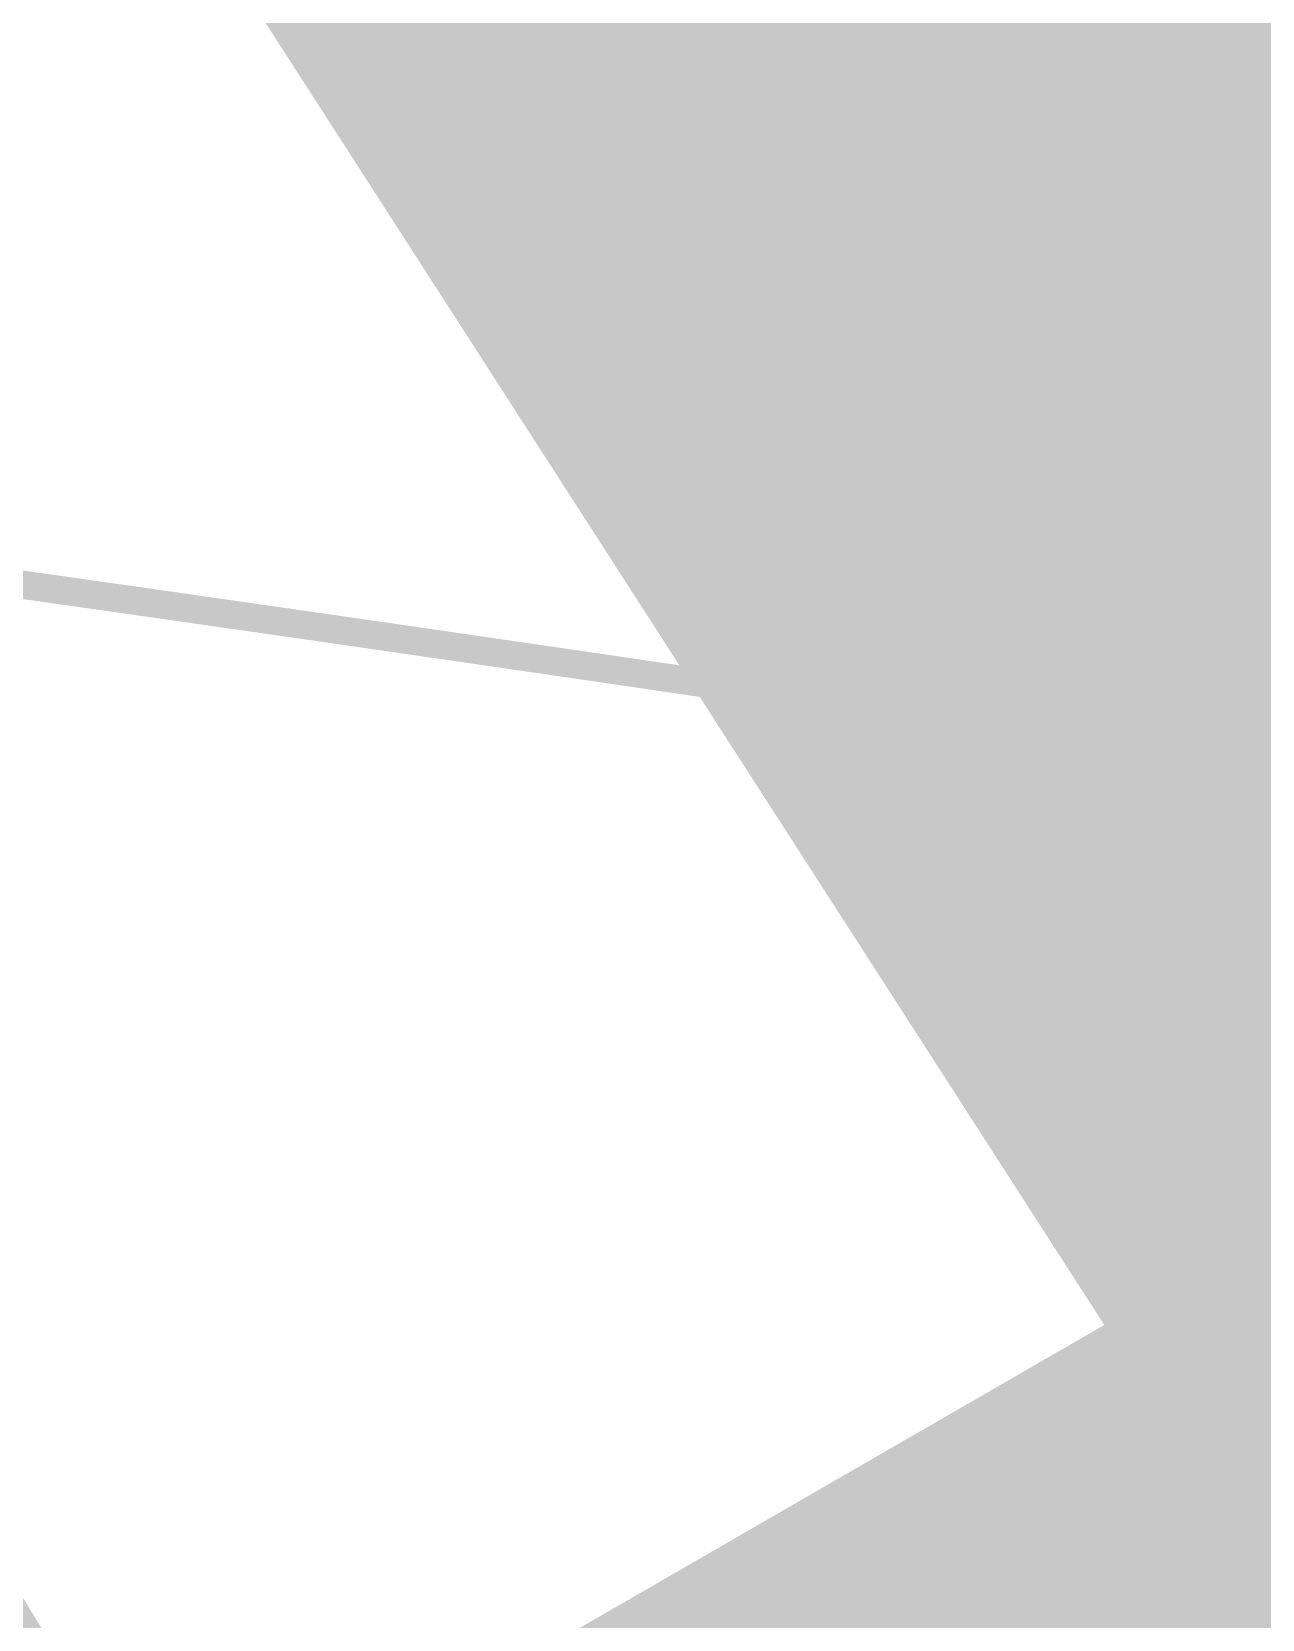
# Model space of a CAD drawing. Header units: inches. Extents: x -18 to 217, y -14 to 159.
# Drawn here: x 53.509 to 54.061, y 30.825 to 31.537 of the extents above; entities that cross this region are included whole.
import ezdxf

# ---------------------------------------------------------------- set-up
doc = ezdxf.new("R2010")
doc.units = ezdxf.units.IN
for name, color, linetype in [('Dimension', 6, 'Continuous'), ('Fabrication', 76, 'Continuous'), ('Top Layer', 1, 'Continuous')]:
    doc.layers.add(name, color=color, linetype=linetype)

msp = doc.modelspace()

# ---------------------------------------------------------------- linework, layer by layer
at = {"layer": 'Dimension', "const_width": 0.254}
for points in [[(58.31, 19.467, 1), (13.31, 19.467, 1)], [(54.56034, 19.46693, 1), (17.06033, 19.46693, 1)]]:
    msp.add_lwpolyline(points, format="xyb", close=True, dxfattribs=at)
at = {"layer": 'Fabrication', "const_width": 0.0127}
for points in [[(53.19355, 31.33267, -1.1671), (15.67509, 13.58703)], [(53.19355, 31.33267, -1.1671), (15.67509, 13.58703)], [(53.19355, 31.33267, -1.1671), (15.67509, 13.58703)], [(53.19355, 31.33267, -1.1671), (15.67509, 13.58703)], [(54.51115, 31.13829, -1.205705), (14.17745, 15.54998)], [(54.51115, 31.13829, -1.205705), (14.17745, 15.54998)]]:
    msp.add_lwpolyline(points, format="xyb", dxfattribs=at)
for points in [[(53.49833, 31.29017), (53.5187, 31.28728)], [(53.49833, 31.29017), (53.5187, 31.28728)], [(53.5187, 31.28728), (53.5236, 31.28658)], [(53.5187, 31.28728), (53.5236, 31.28658)], [(53.5236, 31.28658), (53.52935, 31.28577)], [(53.5236, 31.28658), (53.52935, 31.28577)], [(53.52935, 31.28577), (53.53512, 31.28494)], [(53.52935, 31.28577), (53.53512, 31.28494)], [(53.53512, 31.28494), (53.54092, 31.28412)], [(53.53512, 31.28494), (53.54092, 31.28412)], [(53.54092, 31.28412), (53.54675, 31.28329)], [(53.54092, 31.28412), (53.54675, 31.28329)], [(53.54675, 31.28329), (53.5526, 31.28246)], [(53.54675, 31.28329), (53.5526, 31.28246)], [(53.5526, 31.28246), (53.55848, 31.28162)], [(53.5526, 31.28246), (53.55848, 31.28162)], [(53.55848, 31.28162), (53.56523, 31.28065)], [(53.55848, 31.28162), (53.56523, 31.28065)], [(53.56523, 31.28065), (53.57201, 31.27969)], [(53.56523, 31.28065), (53.57201, 31.27969)], [(53.57201, 31.27969), (53.57882, 31.27871)], [(53.57201, 31.27969), (53.57882, 31.27871)], [(53.57882, 31.27871), (53.58567, 31.27773)], [(53.57882, 31.27871), (53.58567, 31.27773)], [(53.58567, 31.27773), (53.59255, 31.27674)], [(53.58567, 31.27773), (53.59255, 31.27674)], [(53.59255, 31.27674), (53.60033, 31.27563)], [(53.59255, 31.27674), (53.60033, 31.27563)], [(53.60033, 31.27563), (53.60816, 31.2745)], [(53.60033, 31.27563), (53.60816, 31.2745)], [(53.60816, 31.2745), (53.61602, 31.27337)], [(53.60816, 31.2745), (53.61602, 31.27337)], [(53.61602, 31.27337), (53.62392, 31.27224)], [(53.61602, 31.27337), (53.62392, 31.27224)], [(53.62392, 31.27224), (53.63274, 31.27097)], [(53.62392, 31.27224), (53.63274, 31.27097)], [(53.63274, 31.27097), (53.64161, 31.26969)], [(53.63274, 31.27097), (53.64161, 31.26969)], [(53.64161, 31.26969), (53.65053, 31.2684)], [(53.64161, 31.26969), (53.65053, 31.2684)], [(53.65053, 31.2684), (53.65949, 31.26711)], [(53.65053, 31.2684), (53.65949, 31.26711)], [(53.65949, 31.26711), (53.6694, 31.26567)], [(53.65949, 31.26711), (53.6694, 31.26567)], [(53.6694, 31.26567), (53.67937, 31.26423)], [(53.6694, 31.26567), (53.67937, 31.26423)], [(53.67937, 31.26423), (53.69031, 31.26264)], [(53.67937, 31.26423), (53.69031, 31.26264)], [(53.69031, 31.26264), (53.7013, 31.26104)], [(53.69031, 31.26264), (53.7013, 31.26104)], [(53.7013, 31.26104), (53.71329, 31.2593)], [(53.7013, 31.26104), (53.71329, 31.2593)], [(53.71329, 31.2593), (53.72627, 31.25741)], [(53.71329, 31.2593), (53.72627, 31.25741)], [(53.72627, 31.25741), (53.73934, 31.25551)], [(53.72627, 31.25741), (53.73934, 31.25551)], [(53.73934, 31.25551), (53.75343, 31.25345)], [(53.73934, 31.25551), (53.75343, 31.25345)], [(53.75343, 31.25345), (53.76855, 31.25124)], [(53.75343, 31.25345), (53.76855, 31.25124)], [(53.76855, 31.25124), (53.78569, 31.24873)], [(53.76855, 31.25124), (53.78569, 31.24873)], [(53.78569, 31.24873), (53.8039, 31.24605)], [(53.78569, 31.24873), (53.8039, 31.24605)], [(53.8039, 31.24605), (53.82516, 31.24293)], [(53.8039, 31.24605), (53.82516, 31.24293)], [(53.82516, 31.24293), (53.84952, 31.23934)], [(53.82516, 31.24293), (53.84952, 31.23934)], [(53.84952, 31.23934), (53.88001, 31.23482)], [(53.84952, 31.23934), (53.88001, 31.23482)], [(53.88001, 31.23482), (54.08842, 31.20363)], [(53.88001, 31.23482), (54.08842, 31.20363)]]:
    msp.add_lwpolyline(points, dxfattribs=at)
at = {"layer": 'Fabrication', "const_width": 0.00635}
for points in [[(53.51553, 31.28728, 1), (53.52188, 31.28728, 1)], [(53.51553, 31.28728, 1), (53.52188, 31.28728, 1)], [(53.51553, 31.28728, 1), (53.52188, 31.28728, 1)], [(53.51553, 31.28728, 1), (53.52188, 31.28728, 1)], [(53.52043, 31.28658, 1), (53.52678, 31.28658, 1)], [(53.52043, 31.28658, 1), (53.52678, 31.28658, 1)], [(53.52043, 31.28658, 1), (53.52678, 31.28658, 1)], [(53.52043, 31.28658, 1), (53.52678, 31.28658, 1)], [(53.52617, 31.28577, 1), (53.53252, 31.28577, 1)], [(53.52617, 31.28577, 1), (53.53252, 31.28577, 1)], [(53.52617, 31.28577, 1), (53.53252, 31.28577, 1)], [(53.52617, 31.28577, 1), (53.53252, 31.28577, 1)], [(53.53195, 31.28494, 1), (53.5383, 31.28494, 1)], [(53.53195, 31.28494, 1), (53.5383, 31.28494, 1)], [(53.53195, 31.28494, 1), (53.5383, 31.28494, 1)], [(53.53195, 31.28494, 1), (53.5383, 31.28494, 1)], [(53.53775, 31.28412, 1), (53.5441, 31.28412, 1)], [(53.53775, 31.28412, 1), (53.5441, 31.28412, 1)], [(53.53775, 31.28412, 1), (53.5441, 31.28412, 1)], [(53.53775, 31.28412, 1), (53.5441, 31.28412, 1)], [(53.54357, 31.28329, 1), (53.54992, 31.28329, 1)], [(53.54357, 31.28329, 1), (53.54992, 31.28329, 1)], [(53.54357, 31.28329, 1), (53.54992, 31.28329, 1)], [(53.54357, 31.28329, 1), (53.54992, 31.28329, 1)], [(53.54942, 31.28246, 1), (53.55577, 31.28246, 1)], [(53.54942, 31.28246, 1), (53.55577, 31.28246, 1)], [(53.54942, 31.28246, 1), (53.55577, 31.28246, 1)], [(53.54942, 31.28246, 1), (53.55577, 31.28246, 1)], [(53.5553, 31.28162, 1), (53.56165, 31.28162, 1)], [(53.5553, 31.28162, 1), (53.56165, 31.28162, 1)], [(53.5553, 31.28162, 1), (53.56165, 31.28162, 1)], [(53.5553, 31.28162, 1), (53.56165, 31.28162, 1)], [(53.56205, 31.28065, 1), (53.5684, 31.28065, 1)], [(53.56205, 31.28065, 1), (53.5684, 31.28065, 1)], [(53.56205, 31.28065, 1), (53.5684, 31.28065, 1)], [(53.56205, 31.28065, 1), (53.5684, 31.28065, 1)], [(53.56883, 31.27969, 1), (53.57518, 31.27969, 1)], [(53.56883, 31.27969, 1), (53.57518, 31.27969, 1)], [(53.56883, 31.27969, 1), (53.57518, 31.27969, 1)], [(53.56883, 31.27969, 1), (53.57518, 31.27969, 1)], [(53.57565, 31.27871, 1), (53.582, 31.27871, 1)], [(53.57565, 31.27871, 1), (53.582, 31.27871, 1)], [(53.57565, 31.27871, 1), (53.582, 31.27871, 1)], [(53.57565, 31.27871, 1), (53.582, 31.27871, 1)], [(53.5825, 31.27773, 1), (53.58885, 31.27773, 1)], [(53.5825, 31.27773, 1), (53.58885, 31.27773, 1)], [(53.5825, 31.27773, 1), (53.58885, 31.27773, 1)], [(53.5825, 31.27773, 1), (53.58885, 31.27773, 1)], [(53.58938, 31.27674, 1), (53.59573, 31.27674, 1)], [(53.58938, 31.27674, 1), (53.59573, 31.27674, 1)], [(53.58938, 31.27674, 1), (53.59573, 31.27674, 1)], [(53.58938, 31.27674, 1), (53.59573, 31.27674, 1)], [(53.59716, 31.27563, 1), (53.60351, 31.27563, 1)], [(53.59716, 31.27563, 1), (53.60351, 31.27563, 1)], [(53.59716, 31.27563, 1), (53.60351, 31.27563, 1)], [(53.59716, 31.27563, 1), (53.60351, 31.27563, 1)], [(53.60498, 31.2745, 1), (53.61133, 31.2745, 1)], [(53.60498, 31.2745, 1), (53.61133, 31.2745, 1)], [(53.60498, 31.2745, 1), (53.61133, 31.2745, 1)], [(53.60498, 31.2745, 1), (53.61133, 31.2745, 1)], [(53.61284, 31.27337, 1), (53.61919, 31.27337, 1)], [(53.61284, 31.27337, 1), (53.61919, 31.27337, 1)], [(53.61284, 31.27337, 1), (53.61919, 31.27337, 1)], [(53.61284, 31.27337, 1), (53.61919, 31.27337, 1)], [(53.62074, 31.27224, 1), (53.62709, 31.27224, 1)], [(53.62074, 31.27224, 1), (53.62709, 31.27224, 1)], [(53.62074, 31.27224, 1), (53.62709, 31.27224, 1)], [(53.62074, 31.27224, 1), (53.62709, 31.27224, 1)], [(53.62956, 31.27097, 1), (53.63591, 31.27097, 1)], [(53.62956, 31.27097, 1), (53.63591, 31.27097, 1)], [(53.62956, 31.27097, 1), (53.63591, 31.27097, 1)], [(53.62956, 31.27097, 1), (53.63591, 31.27097, 1)], [(53.63843, 31.26969, 1), (53.64478, 31.26969, 1)], [(53.63843, 31.26969, 1), (53.64478, 31.26969, 1)], [(53.63843, 31.26969, 1), (53.64478, 31.26969, 1)], [(53.63843, 31.26969, 1), (53.64478, 31.26969, 1)], [(53.64735, 31.2684, 1), (53.6537, 31.2684, 1)], [(53.64735, 31.2684, 1), (53.6537, 31.2684, 1)], [(53.64735, 31.2684, 1), (53.6537, 31.2684, 1)], [(53.64735, 31.2684, 1), (53.6537, 31.2684, 1)], [(53.65632, 31.26711, 1), (53.66267, 31.26711, 1)], [(53.65632, 31.26711, 1), (53.66267, 31.26711, 1)], [(53.65632, 31.26711, 1), (53.66267, 31.26711, 1)], [(53.65632, 31.26711, 1), (53.66267, 31.26711, 1)], [(53.66623, 31.26567, 1), (53.67258, 31.26567, 1)], [(53.66623, 31.26567, 1), (53.67258, 31.26567, 1)], [(53.66623, 31.26567, 1), (53.67258, 31.26567, 1)], [(53.66623, 31.26567, 1), (53.67258, 31.26567, 1)], [(53.6762, 31.26423, 1), (53.68255, 31.26423, 1)], [(53.6762, 31.26423, 1), (53.68255, 31.26423, 1)], [(53.6762, 31.26423, 1), (53.68255, 31.26423, 1)], [(53.6762, 31.26423, 1), (53.68255, 31.26423, 1)], [(53.68713, 31.26264, 1), (53.69348, 31.26264, 1)], [(53.68713, 31.26264, 1), (53.69348, 31.26264, 1)], [(53.68713, 31.26264, 1), (53.69348, 31.26264, 1)], [(53.68713, 31.26264, 1), (53.69348, 31.26264, 1)], [(53.69813, 31.26104, 1), (53.70448, 31.26104, 1)], [(53.69813, 31.26104, 1), (53.70448, 31.26104, 1)], [(53.69813, 31.26104, 1), (53.70448, 31.26104, 1)], [(53.69813, 31.26104, 1), (53.70448, 31.26104, 1)], [(53.71011, 31.2593, 1), (53.71646, 31.2593, 1)], [(53.71011, 31.2593, 1), (53.71646, 31.2593, 1)], [(53.71011, 31.2593, 1), (53.71646, 31.2593, 1)], [(53.71011, 31.2593, 1), (53.71646, 31.2593, 1)], [(53.7231, 31.25741, 1), (53.72945, 31.25741, 1)], [(53.7231, 31.25741, 1), (53.72945, 31.25741, 1)], [(53.7231, 31.25741, 1), (53.72945, 31.25741, 1)], [(53.7231, 31.25741, 1), (53.72945, 31.25741, 1)], [(53.73617, 31.25551, 1), (53.74252, 31.25551, 1)], [(53.73617, 31.25551, 1), (53.74252, 31.25551, 1)], [(53.73617, 31.25551, 1), (53.74252, 31.25551, 1)], [(53.73617, 31.25551, 1), (53.74252, 31.25551, 1)], [(53.75025, 31.25345, 1), (53.7566, 31.25345, 1)], [(53.75025, 31.25345, 1), (53.7566, 31.25345, 1)], [(53.75025, 31.25345, 1), (53.7566, 31.25345, 1)], [(53.75025, 31.25345, 1), (53.7566, 31.25345, 1)], [(53.76538, 31.25124, 1), (53.77173, 31.25124, 1)], [(53.76538, 31.25124, 1), (53.77173, 31.25124, 1)], [(53.76538, 31.25124, 1), (53.77173, 31.25124, 1)], [(53.76538, 31.25124, 1), (53.77173, 31.25124, 1)], [(53.78251, 31.24873, 1), (53.78886, 31.24873, 1)], [(53.78251, 31.24873, 1), (53.78886, 31.24873, 1)], [(53.78251, 31.24873, 1), (53.78886, 31.24873, 1)], [(53.78251, 31.24873, 1), (53.78886, 31.24873, 1)], [(53.80073, 31.24605, 1), (53.80708, 31.24605, 1)], [(53.80073, 31.24605, 1), (53.80708, 31.24605, 1)], [(53.80073, 31.24605, 1), (53.80708, 31.24605, 1)], [(53.80073, 31.24605, 1), (53.80708, 31.24605, 1)], [(53.82198, 31.24293, 1), (53.82833, 31.24293, 1)], [(53.82198, 31.24293, 1), (53.82833, 31.24293, 1)], [(53.82198, 31.24293, 1), (53.82833, 31.24293, 1)], [(53.82198, 31.24293, 1), (53.82833, 31.24293, 1)], [(53.84634, 31.23934, 1), (53.85269, 31.23934, 1)], [(53.84634, 31.23934, 1), (53.85269, 31.23934, 1)], [(53.84634, 31.23934, 1), (53.85269, 31.23934, 1)], [(53.84634, 31.23934, 1), (53.85269, 31.23934, 1)], [(53.87683, 31.23482, 1), (53.88318, 31.23482, 1)], [(53.87683, 31.23482, 1), (53.88318, 31.23482, 1)], [(53.87683, 31.23482, 1), (53.88318, 31.23482, 1)], [(53.87683, 31.23482, 1), (53.88318, 31.23482, 1)]]:
    msp.add_lwpolyline(points, format="xyb", close=True, dxfattribs=at)
at = {"layer": 'Top Layer', "const_width": 2.032}
msp.add_lwpolyline([(23.95966, 38.67549, -0.53877), (58.06216, 22.88544)], format="xyb", dxfattribs=at)
at = {"layer": 'Top Layer', "const_width": 0.508}
msp.add_lwpolyline([(53.30194, 30.26701), (54.86079, 31.16702)], dxfattribs=at)

doc.saveas('drawing.dxf')
